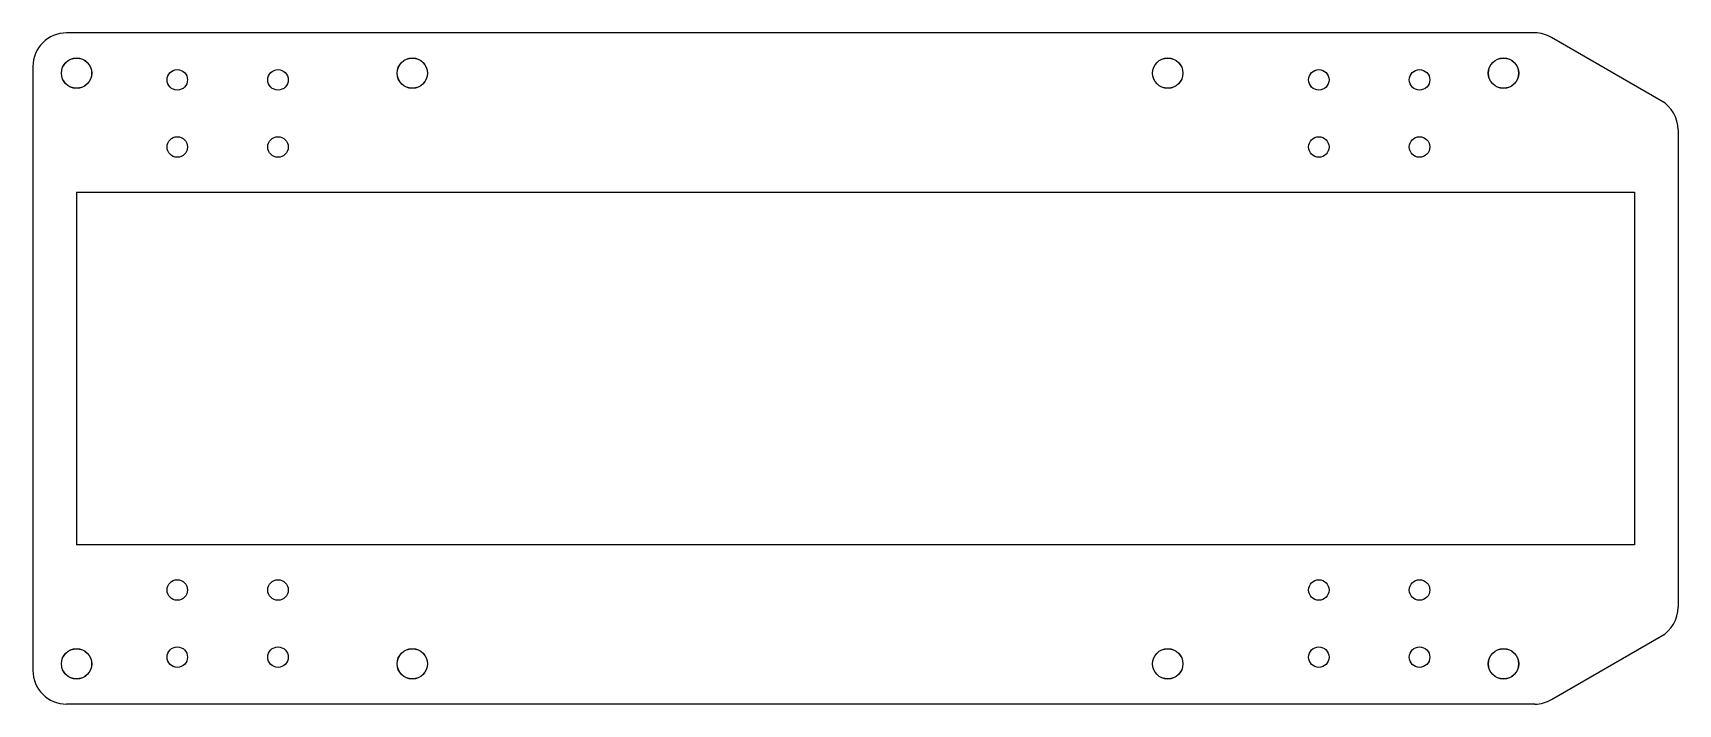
# Model space of a CAD drawing. Header units: millimetres. Extents: x -245 to 245, y -100 to 100.
import ezdxf

# ---------------------------------------------------------------- set-up
doc = ezdxf.new("R2010")
doc.units = ezdxf.units.MM

msp = doc.modelspace()

# ---------------------------------------------------------------- linework, layer by layer
at = {"color": 7, "linetype": 'Continuous', "lineweight": 25}
for p, q in [((202.32, 100), (-235, 100)), ((240, 79.79), (207.32, 98.66)), ((-245, 90), (-245, -90)), ((245, 71.13), (245, -71.13)), ((-232, 52.5), (232, 52.5)), ((-232, 52.5), (-232, -52.5)), ((232, 52.5), (232, -52.5)), ((232, -52.5), (-232, -52.5)), ((207.32, -98.66), (240, -79.79)), ((202.32, -100), (-235, -100))]:
    msp.add_line(p, q, dxfattribs=at)
for centre, radius in [((-232, 88), 4.52), ((-232, 88), 4.5), ((-202, 86), 3.05), ((-172, 86), 3.05), ((-132, 88), 4.52), ((-132, 88), 4.5), ((93, 88), 4.52), ((93, 88), 4.5), ((138, 86), 3.05), ((168, 86), 3.05), ((193, 88), 4.53), ((193, 88), 4.5), ((-202, 66), 3.05), ((-172, 66), 3.05), ((138, 66), 3.05), ((168, 66), 3.05), ((-202, -66), 3.05), ((-172, -66), 3.05), ((138, -66), 3.05), ((168, -66), 3.05), ((-202, -86), 3.05), ((-172, -86), 3.05), ((138, -86), 3.05), ((168, -86), 3.05), ((-232, -88), 4.52), ((-232, -88), 4.5), ((-132, -88), 4.52), ((-132, -88), 4.5), ((93, -88), 4.52), ((93, -88), 4.5), ((193, -88), 4.53), ((193, -88), 4.5)]:
    msp.add_circle(centre, radius, dxfattribs=at)
for centre, start, end in [((-235, 90), 90, 180), ((202.32, 90), 60, 90), ((235, 71.13), 0, 60), ((235, -71.13), 300, 0), ((-235, -90), 180, 270), ((202.32, -90), 270, 300)]:
    msp.add_arc(centre, 10, start, end, dxfattribs=at)

doc.saveas('drawing.dxf')
